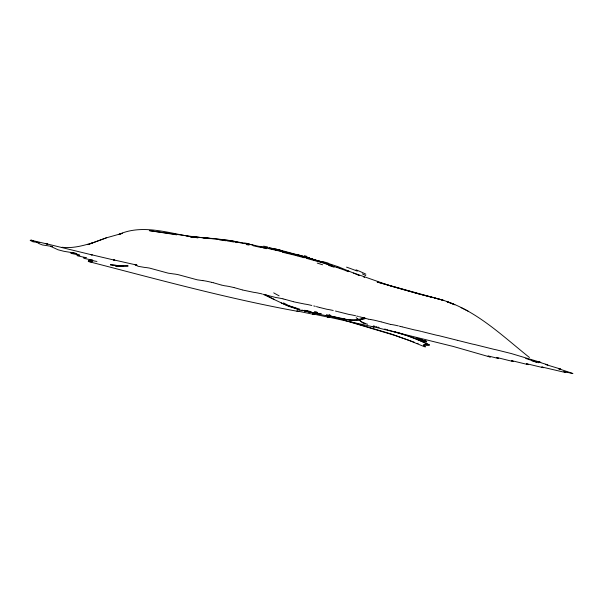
<?xml version="1.0" encoding="UTF-8"?>
<svg xmlns="http://www.w3.org/2000/svg" width="603" height="603" viewBox="0 0 603 603"><rect width="100%" height="100%" fill="white"/><g stroke="black" fill="none" stroke-linecap="round" stroke-linejoin="round"><path stroke-width="0.9" d="M425.04 341.366L426.675 341.434L422.537 340.167L422.454 340.748L417.623 338.328M339.896 319.025L326.442 314.932M367.619 324.248L362.84 322.891L357.654 319.108M419.567 339.044L425.906 341.419L419.507 339.285M426.427 341.939L426.133 341.26L426.427 341.939L426.653 341.449M37.175 242.383L37.13 242.489A20.479 8.676 -79.7 0 1 38.592 243.439L42.376 244.946L52.642 246.529M424.105 340.589L423.276 341.946L422.537 340.167M87.804 244.66L106.384 237.831L122.59 233.255L118.422 234.605C142.647 223.525 169.692 233.527 194.249 237.235M89.402 244.049L106.384 237.831M358.891 319.409L356.577 320.133M364.363 317.819L361.476 318.557M365.237 318.165L358.883 319.982L357.375 319.876M92.877 242.692C82.943 245.79 72.541 248.549 62.049 247.26M328.695 314.917L329.871 314.585M364.348 317.894L359.034 319.326L357.571 319.017M358.551 319.613L352.092 320.314L349.687 320.012M417.201 343.484L418.113 343.311M204.161 238.487L214.412 238.682M356.463 320.087L356.976 320.012M356.448 320.148L346.876 319.628M204.266 238.471L205.676 238.336M352.499 320.276L351.692 320.314M205.781 238.381L209.595 238.389L194.294 236.813L149.303 230.632L176.785 234.838M89.334 261.099L88.596 261.099A17.336 8.103 -74.8 0 0 88.34 261.122M209.701 238.396L230.949 240.71L236.775 241.969M89.086 261.091L91.958 261.325M37.22 242.368L39.617 242.662L32.977 241.795L30.195 240.401A11.231 2.465 -76.3 0 1 30.723 240.152L47.667 244.102M214.51 238.622L230.881 240.635L252.823 244.893M213.213 238.539L187.043 236.331L209.595 238.389M91.287 261.86L89.048 261.544A22.228 6.49 -78.9 0 0 88.347 261.498C158.107 279.483 227.723 298.673 298.734 311.54L297.008 311.05M202.819 280.621L197.234 279.815L178.563 274.764A16.997 16.929 28.3 0 0 176.528 274.365A26.102 23.54 -66.9 0 0 173.762 273.966L168.177 273.159L149.627 268.116A14.163 13.763 81.5 0 0 147.923 267.845A15.836 15.09 -61.5 0 0 145.15 267.513L138.193 266.307L135.132 264.853A14.698 2.518 -78.3 0 1 135.487 264.717L136.956 265.101M92.447 260.79L89.086 260.556A17.472 8.163 -74.8 0 0 88.829 260.579M346.665 319.605L321.098 314.683M538.856 361.981L540.823 362.411L511.148 353.509L496.096 349.77A17.902 17.397 81.5 0 0 495.108 349.589A24.972 23.788 -61.5 0 0 494.091 349.363L474.599 344.509A17.932 17.427 81.5 0 0 473.476 344.298A24.542 23.374 -61.5 0 0 472.285 344.049L457.353 340.303M423.253 340.846L425.959 341.177M227.376 240.936L234.296 242.082M219.598 239.919L226.268 240.793M73.31 252.823L76.898 253.652L71.064 252.582A12.166 2.668 -76.3 0 0 70.438 252.717A13.673 3.987 -78.9 0 1 71.162 253.388L79.867 255.22L77.448 255.024A12.037 2.638 -76.3 0 0 76.883 255.175A13.53 3.95 -78.9 0 1 77.606 255.86L86.304 257.707L84.058 257.526A11.321 8.171 -72.2 0 0 83.877 257.526A11.917 2.608 -76.3 0 0 83.312 257.677A13.394 3.912 -78.9 0 1 84.036 258.37L92.734 260.217L89.636 260.021A17.615 8.231 -74.8 0 0 89.319 260.044M370.687 319.545L368.81 319.236M52.574 246.537L50.682 246.341A14.947 1.741 -78 0 1 51.029 246.544A18.942 9.309 -80.2 0 1 51.647 246.838L58.061 249.778L63.277 251.142A80.674 55.423 -82.1 0 0 65.034 251.489L72.895 252.755M136.753 265.071L113.598 259.855M325.944 315.512L335.072 316.967M190.525 236.941L192.357 237.22M272.435 248.406L276.928 249.378M272.767 249.182L273.445 249.295M268.915 247.825L276.001 249.145M272.217 248.413L268.674 247.81M92.749 260.745L89.425 260.119A17.992 7.62 -79.7 0 0 89.259 260.112M246.552 244.63L249.069 245.059M266.797 247.449L267.506 247.577M297.091 310.982L313.854 314.404M266.089 247.32L267.25 247.554M113.364 259.818L114.804 260.202M196.073 237.574L197.89 237.914M91.023 260.353L96.94 261.461M114.276 260.104L90.676 254.556L92.123 254.926M390.488 324.369L392.53 324.7A23.344 22.228 -61.5 0 1 394.241 325.025A17.08 16.598 81.5 0 1 395.508 325.258L398.379 325.899M368.41 319.16L359.486 316.741M390.081 324.293L381.322 321.912M350.094 320.072L348.006 319.68L348.444 319.741M329.019 317.351L312.286 313.801L313.937 314.344M572.729 373.581L564.853 371.787L563.873 371.621L565.946 372.45L562.584 371.847L541.773 366.971L543.469 367.596M543.378 367.724L526.736 363.745M528.236 364.657L511.608 360.617M346.228 319.289L342.858 318.618M344.328 318.897L326.389 315.15M341.871 318.414L342.368 318.512M259.705 246.31L266.209 247.682M513.108 361.536L496.495 357.413M261.318 247.577L253.087 245.722M260.798 293.661L258.197 293.103A17.593 17.525 28.3 0 0 256.335 292.741A27.029 24.376 -66.9 0 0 253.803 292.349L242.873 290.066M304.96 310.326L306.188 310.59M307.447 310.854L311.178 311.653M317.562 313.032L315.015 312.482M318.821 313.304L320.065 313.568M304.809 310.982L319.914 314.231M299.895 309.233L288.581 305.593L283.516 302.887M299.744 309.889L288.43 306.249L262.885 294.174M372.383 326.509L453.245 346.454L490.186 357.051M270.031 248.511L292.349 253.72M240.386 242.79L253.23 245.067L297.354 255.144A107.198 6.814 14.9 0 0 306.279 257.579L321.866 262.147A12.949 1.131 12.6 0 1 324.851 262.998L327.791 263.933M266.315 248.685L263.172 247.991M282.317 252.197L297.211 255.8M320.283 314.51L316.108 313.545M333.225 310.477L330.625 309.927A16.643 16.175 81.5 0 0 329.215 309.678A22.808 21.723 -61.5 0 0 326.984 309.301L319.432 307.424M91.958 254.888L45.994 243.68L47.735 244.109M31.386 240.198L33.557 240.763L31.477 240.296M545.444 364.37L547.795 364.86L538.72 362.026M560.662 369.149L558.34 368.652L572.85 373.461M235.456 242.353L236.632 242.632M211.864 282.377L213.296 282.739M211.585 282.31L207.62 281.435A17.479 17.404 28.3 0 0 205.585 281.036A26.841 24.203 -66.9 0 0 202.819 280.629M315.851 313.485L301.704 310.048M234.25 287.631L242.534 289.953M262.049 293.97L261.355 293.797M323.155 262.019L314.849 260.081L306.301 257.27M356.705 316.04L358.468 316.485M337.974 311.676L348.836 314.412A22.952 21.866 -61.5 0 1 350.893 314.774A16.424 15.957 81.5 0 1 352.167 314.992L355.597 315.761M284.827 299.322L283.825 299.073M265.388 294.807L268.101 295.538M233.919 287.548L229.276 286.508A15.708 15.271 81.5 0 0 227.723 286.244A21.618 20.592 -61.5 0 0 224.964 285.837L221.301 285.046M274.976 249.582L275.857 249.8M433.142 297.505L421.851 294.709L432.366 297.467M378.239 321.135L373.837 320.11A16.741 16.266 81.5 0 0 372.571 319.892A23.133 22.032 -61.5 0 0 370.687 319.545M276.362 249.227L278.782 249.838M277.712 250.268L278.639 250.494M400.181 326.359L399.352 326.148M265.049 294.716L264.544 294.596M277.297 249.461L279.732 250.079M279.144 249.921L280.727 250.328M421.701 331.514L436.188 335.132A23.901 22.763 -61.5 0 1 437.552 335.411A17.314 16.831 81.5 0 1 438.683 335.615L457.074 340.228M380.983 321.829L378.797 321.271M337.303 311.51L335.449 311.035M280.116 250.17L282.279 250.72M285.242 251.474L305.231 256.923M285.091 252.137L286.221 252.423M287.352 252.71L288.483 252.996M289.606 253.283L290.736 253.569M294.121 254.428L295.244 254.715M402.314 326.901L414.367 329.894A23.592 22.469 -61.5 0 1 415.904 330.203A16.922 16.447 81.5 0 1 417.027 330.399L421.007 331.333M315.286 306.332L313.764 305.94M311.819 305.465L308.947 304.824A18.437 18.361 28.3 0 0 307.085 304.455A27.361 24.67 -66.9 0 0 304.779 304.078L293.789 301.824M213.628 282.822L220.849 284.902M281.797 250.599L285.694 251.587M296.525 254.345L297.656 254.632M298.025 254.722L307.673 257.602M296.375 255.001L299.759 255.86M293.096 253.908L304.538 256.976M401.975 326.818L400.46 326.427M283.485 298.982L282.988 298.854M434.115 297.927C471.961 306.007 500.264 334.243 529.449 357.489M282.656 298.771L279.882 298.191A15.882 15.429 81.5 0 0 278.473 297.95A22.017 20.969 -61.5 0 0 276.061 297.565L268.493 295.643M92.101 261.235L88.935 260.654A17.834 7.553 -79.7 0 0 88.769 260.647M91.769 261.83L88.498 261.205A17.675 7.485 -79.7 0 0 88.279 261.189M316.462 306.626L319.04 307.319M306.113 258.242L322.952 262.931A74.109 1.146 18 0 0 327.821 264.521M285.166 299.405L293.457 301.719M372.307 326.547L374.041 327.014L327.369 316.824L329.102 317.299M365.29 323.366L362.893 322.673L358.604 319.394M377.998 327.15L379.121 327.459M373.445 325.869L374.591 326.193M375.729 326.509L376.867 326.826M384.669 329.027L385.769 329.336M386.862 329.637L387.948 329.947M434.884 297.935L443.755 300.46L377.116 282.008L420.713 294.452L390.932 286.078L353.516 272.971M394.437 331.544L395.493 331.846M396.555 332.147L397.603 332.449M398.658 332.743L414.834 338.306L429.457 344.856L423.886 344.758L423.442 345.278M389.033 330.256L407.854 335.894L422.492 341.69L429.389 345.15L423.366 345.104L425.454 346.883L424.308 346.657L408.706 340.28L395.01 335.464L343.092 319.944M327.339 315.188L339.949 318.799M307.161 257.722L317.675 260.85M348.511 321.263L390.827 333.866L414.404 342.285M340.959 319.326L342.022 319.635M307.696 257.647L311.721 258.875M327.972 263.338L338.652 266.91L359.448 275.526M319.816 261.431L315.897 260.217M320.849 261.755L321.881 262.071M296.661 308.615L286.365 305.05M315.022 259.946L319.718 261.401M538.728 362.765L525.695 358.446M420.932 340.461L419.892 340.13M314.095 259.652L315.248 259.999M313.108 259.343L314.442 259.742M312.083 259.011L313.583 259.471M311.02 258.672L312.671 259.184M324.648 263.051L330.625 264.988M330.881 264.928L304.824 256.788L310.741 258.566M331.062 264.988L332.08 265.312M333.919 266.481L339.881 268.448M300.837 256.207L301.899 256.554M302.962 256.893L304.025 257.24M560.737 369.089L545.361 364.431M536.67 362.35L531.484 360.594M337.024 267.121L338.532 267.634M347.004 270.566L348.843 271.222M320.653 261.687L321.572 262.019M344.162 269.971L348.21 271.689M419.017 339.105L418.052 338.75M526.638 363.873L528.334 364.529M416.176 337.778L416.658 337.959M286.003 304.914L281.262 302.955M511.51 360.745L513.206 361.401M496.405 357.541C506.173 360.956 480.531 353.509 490.284 356.916M357.73 274.659L358.325 274.908M468.049 311.11L461.099 307.628M265.184 294.543L266.044 294.995M266.466 295.221L274.493 299.631M356.169 317.593L357.805 319.228M316.884 312.053A151.496 1.726 13.1 0 1 314.525 311.525M363.458 276.8A64.182 6.429 21.2 0 1 364.574 277.35M323.261 261.74A66.639 34.71 12 0 1 328.115 263.074M240.213 242.79A169.074 14.796 5.2 0 1 236.617 241.969M307.945 311.095A144.343 2.201 13.1 0 1 304.191 310.296M321.407 313.741A186.01 2.02 13 0 1 320.185 313.477M317.706 312.942A186.01 2.02 13 0 1 316.439 312.671M339.444 268.312A74.983 0.844 19.4 0 1 343.635 269.805M334.002 266.511A79.754 1.229 18 0 1 327.768 264.498M304.296 257.79A107.198 6.867 14.9 0 1 297.113 255.808M309.233 312.068A144.343 2.216 13.2 0 1 304.259 311.005M319.047 313.869A186.01 1.982 13 0 1 312.761 312.512M362.343 273.868A62.863 22.454 7.1 0 1 365.787 275.571M356.041 269.843A64.905 17.261 12 0 1 365.863 274.177M346.552 267.137A74.32 10.62 16.1 0 1 357.383 271.131M328.605 265.388A78.33 5.849 17.6 0 1 334.107 267.204M317.246 263.089A82.701 7.507 17.4 0 1 322.597 264.777M304.357 255.695A117.276 27.957 17.1 0 1 307.1 256.463M263.609 246.145A137.974 16.01 14.6 0 1 267.626 247.004M244.63 243.032A30.806 0.693 12.5 0 1 249.175 243.808M279.106 295.824A55.536 18.474 35.8 0 1 273.717 292.862M302.209 310.771A128.447 46.499 40 0 1 297.158 309.377M361.913 319.432A62.802 6.309 -2.3 0 1 364.966 318.731M128.009 265.953L115.716 266.051L128.009 265.953M123.035 265.976L113.062 265.463L123.035 265.976M120.283 265.81L110.417 264.792L120.283 265.81M447.735 301.952L446.74 301.56L454.835 304.756L447.735 301.952"/></g></svg>
